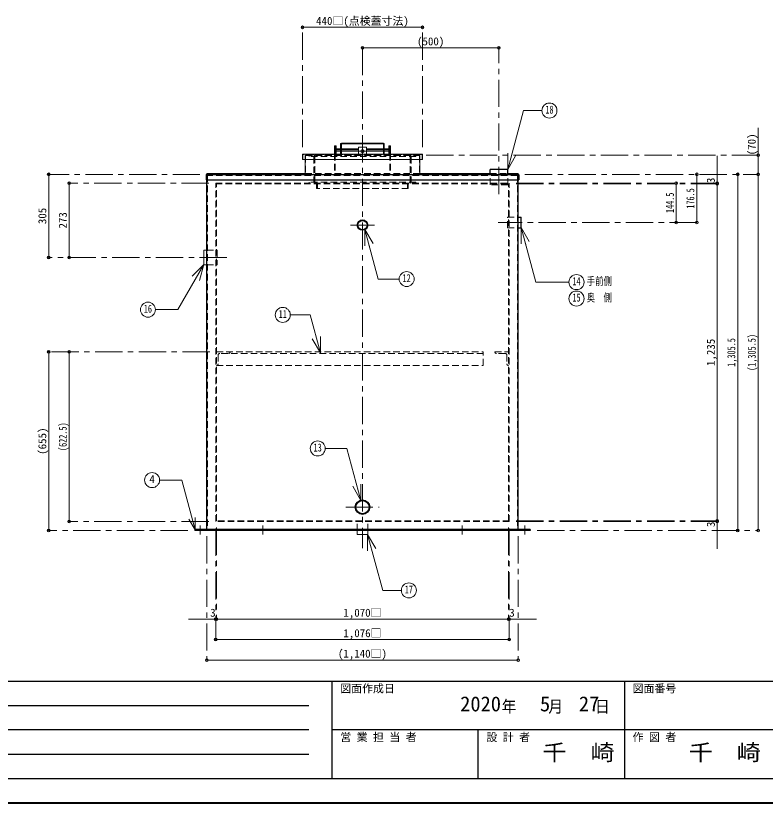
# Model space of a CAD drawing. Units: millimetres at full size, sheet at 1:20. Extents: x -4246 to 3854, y -2716 to 2904.
# Drawn here: x -1466 to 1280, y -2716 to 171 of the extents above; entities that cross this region are included whole.
import ezdxf
from ezdxf.enums import TextEntityAlignment as Align

# ---------------------------------------------------------------- set-up
doc = ezdxf.new("R2010")
doc.units = ezdxf.units.MM
doc.header["$LTSCALE"] = 20
doc.header["$PDMODE"] = 32
doc.header["$PDSIZE"] = 10
doc.linetypes.add('CHAIN1', pattern=[8, 5, -1, 1, -1])
doc.linetypes.add('DASHED1', pattern=[1.8, 1.2, -0.6])
doc.layers.add('0-0', color=4, linetype='Continuous', lineweight=9)
doc.styles.add('ＭＳ ゴシック', font='')
doc.styles.get('ＭＳ ゴシック').set_extended_font_data('MS Gothic')

msp = doc.modelspace()

# ---------------------------------------------------------------- linework, layer by layer
at = {"layer": '0-0'}
for p, q in [((24.4, 128.33), (-415.6, 128.33)), ((304.4, 53.33), (-195.6, 53.33)), ((1254.4, -410.67), (1254.4, -240.67)), ((-298.6, -306.17), (-298.6, -336.17)), ((-295.6, -306.17), (-298.6, -306.17)), ((-292.6, -317.17), (-275.6, -317.17)), ((-272.6, -317.17), (-210.6, -317.17)), ((-180.6, -317.17), (-118.6, -317.17)), ((-115.6, -317.17), (-98.6, -317.17)), ((-92.6, -306.17), (-95.6, -306.17)), ((-92.6, -306.17), (-92.6, -336.17)), ((-292.6, -321.17), (-298.6, -321.17)), ((-292.6, -325.17), (-275.6, -325.17)), ((-272.6, -325.17), (-210.6, -325.17)), ((-180.6, -325.17), (-118.6, -325.17)), ((-115.6, -325.17), (-98.6, -325.17)), ((-92.6, -321.17), (-98.6, -321.17)), ((1104.4, -445.67), (1104.4, -342.67)), ((-1345.6, -715.67), (-1345.6, -410.67)), ((-766.1, -407.67), (-766.1, -410.67)), ((-405.6, -407.67), (-766.1, -407.67)), ((14.4, -407.67), (271.9, -407.67)), ((336.9, -407.67), (374.9, -407.67)), ((374.9, -407.67), (374.9, -410.67)), ((1029.4, -587.17), (1029.4, -410.67)), ((1179.4, -410.67), (1179.4, -1716.17)), ((1254.4, -1716.17), (1254.4, -410.67)), ((-1270.6, -442.67), (-1270.6, -715.67)), ((954.4, -587.17), (954.4, -442.67)), ((1104.4, -1680.67), (1104.4, -445.67)), ((-1345.6, -1061.17), (-1345.6, -1716.17)), ((-1270.6, -1683.67), (-1270.6, -1061.17)), ((1104.4, -1680.67), (1104.4, -1783.67)), ((-730.6, -2041.17), (-833.6, -2041.17)), ((-730.6, -2041.17), (339.4, -2041.17)), ((339.4, -2041.17), (442.4, -2041.17)), ((342.4, -2116.17), (-733.6, -2116.17)), ((374.9, -2191.17), (-766.1, -2191.17))]:
    msp.add_line(p, q, dxfattribs=at)
at = {"layer": '0-0', "linetype": 'CHAIN1'}
for p, q in [((-415.6, -310.67), (-415.6, 128.33)), ((24.4, -310.67), (24.4, 128.33)), ((-195.6, 53.33), (-195.6, -1780.67)), ((304.4, -483.67), (304.4, 53.33)), ((-292.6, -321.17), (-275.6, -321.17)), ((-272.6, -321.17), (-220.41, -321.17)), ((-220.41, -321.17), (-210.6, -321.17)), ((-211.6, -325.67), (-179.6, -325.67)), ((-180.6, -321.17), (-118.6, -321.17)), ((-115.6, -321.17), (-98.6, -321.17)), ((37.9, -340.67), (1254.4, -340.67)), ((-791.1, -410.67), (-1345.6, -410.67)), ((399.9, -410.67), (1254.4, -410.67)), ((-758.6, -442.67), (-1270.6, -442.67)), ((367.4, -442.67), (1104.4, -442.67)), ((367.4, -445.67), (1104.4, -445.67)), ((-151.6, -596.67), (-239.6, -596.67)), ((1029.4, -587.17), (301.4, -587.17)), ((-692.6, -715.67), (-1345.6, -715.67)), ((-755.6, -1061.17), (-1345.6, -1061.17)), ((-257.1, -1630.67), (-134.1, -1630.67)), ((-758.6, -1683.67), (-1270.6, -1683.67)), ((-790.6, -1698.17), (-790.6, -1731.17)), ((-560.6, -1698.17), (-560.6, -1731.17)), ((169.4, -1698.17), (169.4, -1731.17)), ((367.4, -1680.67), (1104.4, -1680.67)), ((367.4, -1683.67), (1104.4, -1683.67)), ((399.4, -1698.17), (399.4, -1731.17)), ((-835.6, -1716.17), (-1345.6, -1716.17)), ((-733.6, -1708.67), (-733.6, -2116.17)), ((-730.6, -1705.67), (-730.6, -2041.17)), ((339.4, -1705.67), (339.4, -2041.17)), ((342.4, -1708.67), (342.4, -2116.17)), ((444.4, -1716.17), (1254.4, -1716.17)), ((-766.1, -1736.67), (-766.1, -2191.17)), ((374.9, -1736.67), (374.9, -2191.17))]:
    msp.add_line(p, q, dxfattribs=at)
at = {"layer": '0-0', "color": 7, "lineweight": 18}
for p, q in [((336.83, -392.77), (394.67, -176.88)), ((462.17, -176.88), (394.67, -176.88)), ((-295.6, -306.17), (-292.6, -306.17)), ((-295.6, -306.17), (-295.6, -336.17)), ((-292.6, -306.17), (-292.6, -336.17)), ((-275.6, -299.17), (-275.6, -336.17)), ((-272.6, -296.17), (-118.6, -296.17)), ((-272.6, -300.67), (-272.6, -336.17)), ((-120.1, -299.17), (-271.1, -299.17)), ((-210.6, -313.67), (-210.6, -336.17)), ((-183.6, -310.67), (-207.6, -310.67)), ((-180.6, -313.67), (-180.6, -336.17)), ((-118.6, -300.67), (-118.6, -336.17)), ((-115.6, -299.17), (-115.6, -336.17)), ((-95.6, -306.17), (-95.6, -336.17)), ((-415.6, -337.67), (-415.6, -356.17)), ((22.9, -336.17), (-414.1, -336.17)), ((24.4, -337.67), (24.4, -356.17)), ((336.83, -392.77), (336.83, -332.77)), ((336.83, -392.77), (366.83, -340.8)), ((24.4, -356.17), (-415.6, -356.17)), ((-405.6, -356.17), (-405.6, -410.67)), ((14.4, -356.17), (14.4, -410.67)), ((385.72, -605.04), (415.72, -657)), ((385.72, -605.04), (385.72, -665.04)), ((385.72, -605.04), (439.55, -805.91)), ((-187.03, -612.35), (-157.03, -664.31)), ((-187.03, -612.35), (-187.03, -672.35)), ((-187.03, -612.35), (-138.25, -794.38)), ((-777.6, -689.17), (-777.6, -742.17)), ((-766.1, -689.17), (-777.6, -689.17)), ((-777.03, -741.58), (-819.46, -784)), ((-777.03, -741.58), (-792.56, -799.53)), ((-766.1, -742.17), (-777.6, -742.17)), ((-61.26, -794.38), (-138.25, -794.38)), ((561.21, -805.91), (439.55, -805.91)), ((-387.17, -925.96), (-460.23, -925.96)), ((-349.79, -1065.48), (-387.17, -925.96)), ((-349.79, -1065.48), (-349.79, -1005.48)), ((-349.79, -1065.48), (-379.79, -1013.52)), ((-201.38, -1605.85), (-231.38, -1553.89)), ((-201.38, -1605.85), (-201.38, -1545.85)), ((-808.91, -1713.67), (-808.91, -1668.67)), ((-808.91, -1713.67), (-831.41, -1674.7)), ((-214.6, -1716.17), (-214.6, -1730.67)), ((-214.6, -1730.67), (-176.6, -1730.67)), ((-176.67, -1730.58), (-146.67, -1782.54)), ((-176.67, -1730.58), (-176.67, -1790.58)), ((-176.67, -1730.58), (-121.65, -1935.91)), ((-176.6, -1716.17), (-176.6, -1730.67)), ((-53.17, -1935.91), (-121.65, -1935.91))]:
    msp.add_line(p, q, dxfattribs=at)
at = {"layer": '0-0', "linetype": 'DASHED1'}
for p, q in [((-298.6, -316.17), (-292.6, -316.17)), ((-292.6, -317.17), (-298.6, -317.17)), ((-92.6, -316.17), (-98.6, -316.17)), ((-98.6, -317.17), (-92.6, -317.17)), ((-414.1, -338.42), (-414.1, -356.17)), ((22.15, -337.67), (-413.35, -337.67)), ((-405.6, -342.17), (-405.6, -356.17)), ((12.9, -340.67), (-404.1, -340.67)), ((-404.1, -342.92), (-404.1, -410.67)), ((-403.35, -342.17), (12.15, -342.17)), ((-400.6, -340.67), (-400.6, -337.67)), ((-390.6, -340.67), (-390.6, -337.67)), ((-390.6, -342.17), (-390.6, -345.17)), ((-0.6, -345.17), (-390.6, -345.17)), ((-385.6, -340.67), (-385.6, -342.17)), ((-370.6, -345.17), (-370.6, -439.67)), ((-292.6, -325.17), (-298.6, -325.17)), ((-298.6, -326.17), (-292.6, -326.17)), ((-298.6, -336.17), (-298.6, -407.67)), ((-295.6, -336.17), (-295.6, -407.67)), ((-214.6, -336.17), (-214.6, -337.67)), ((-210.6, -336.17), (-210.6, -340.67)), ((-180.6, -336.17), (-180.6, -340.67)), ((-176.6, -336.17), (-176.6, -337.67)), ((-98.6, -325.17), (-92.6, -325.17)), ((-92.6, -326.17), (-98.6, -326.17)), ((-95.6, -336.17), (-95.6, -407.67)), ((-92.6, -336.17), (-92.6, -407.67)), ((-20.6, -345.17), (-20.6, -439.67)), ((-5.6, -340.67), (-5.6, -342.17)), ((-0.6, -340.67), (-0.6, -337.67)), ((-0.6, -342.17), (-0.6, -345.17)), ((9.4, -340.67), (9.4, -337.67)), ((12.9, -342.92), (12.9, -410.67)), ((14.4, -342.17), (14.4, -356.17)), ((22.9, -338.42), (22.9, -356.17)), ((-373.6, -346.67), (-373.6, -438.17)), ((-17.6, -346.67), (-17.6, -438.17)), ((-405.6, -407.67), (14.4, -407.67)), ((-385.1, -410.67), (-385.1, -412.67)), ((-6.1, -410.67), (-6.1, -412.67)), ((271.9, -407.67), (336.9, -407.67)), ((-368.6, -442.67), (-368.6, -439.67)), ((-363.6, -447.17), (-363.6, -462.67)), ((-360.6, -445.67), (-360.6, -462.67)), ((-30.6, -445.67), (-30.6, -462.67)), ((-27.6, -447.17), (-27.6, -462.67)), ((-22.6, -442.67), (-22.6, -439.67)), ((-0.6, -439.67), (-0.6, -442.67)), ((-27.6, -462.67), (-363.6, -462.67)), ((400.27, -662.24), (403.33, -667.54)), ((-766.1, -689.17), (-727.6, -689.17)), ((-727.6, -689.17), (-727.6, -742.17)), ((-172.48, -669.55), (-169.42, -674.85)), ((-766.1, -742.17), (-727.6, -742.17)), ((-730.6, -1061.17), (246.9, -1061.17)), ((246.9, -1067.17), (-718.6, -1067.17)), ((289.4, -1061.17), (339.4, -1061.17)), ((327.4, -1067.17), (295.4, -1067.17)), ((-724.6, -1073.17), (-724.6, -1105.17)), ((333.4, -1073.17), (333.4, -1105.17)), ((-214.6, -1716.17), (-214.6, -1680.67)), ((-176.6, -1716.17), (-176.6, -1680.67)), ((-797.6, -1713.17), (-797.6, -1716.17)), ((-783.6, -1713.17), (-783.6, -1716.17)), ((392.4, -1713.17), (392.4, -1716.17)), ((406.4, -1713.17), (406.4, -1716.17))]:
    msp.add_line(p, q, dxfattribs=at)
at = {"layer": '0-0', "color": 5, "lineweight": 25}
for p, q in [((336.9, -392.67), (271.9, -392.67)), ((271.9, -410.67), (271.9, -392.67)), ((336.9, -410.67), (336.9, -392.67)), ((-768.1, -412.67), (-768.1, -430.67)), ((-768.1, -430.67), (376.9, -430.67)), ((-766.1, -410.67), (374.9, -410.67)), ((-766.1, -1711.17), (-766.1, -430.67)), ((374.9, -1711.17), (374.9, -430.67)), ((376.9, -412.67), (376.9, -430.67)), ((374.9, -568.17), (386.4, -568.17)), ((386.4, -606.17), (386.4, -568.17)), ((374.9, -606.17), (386.4, -606.17)), ((-810.6, -1713.17), (-810.6, -1716.17)), ((419.4, -1713.17), (-810.6, -1713.17)), ((419.4, -1716.17), (-810.6, -1716.17)), ((419.4, -1713.17), (419.4, -1716.17))]:
    msp.add_line(p, q, dxfattribs=at)
at = {"layer": '0-0', "color": 7, "linetype": 'DASHED1', "lineweight": 18}
for p, q in [((-766.1, -413.67), (-766.1, -430.67)), ((373.9, -412.67), (-765.1, -412.67)), ((-764.1, -415.67), (-764.1, -1710.17)), ((371.9, -414.67), (-763.1, -414.67)), ((-746.1, -412.67), (-746.1, -414.67)), ((271.9, -448.67), (271.9, -410.67)), ((336.9, -448.67), (336.9, -410.67)), ((354.9, -412.67), (354.9, -414.67)), ((372.9, -415.67), (372.9, -1710.17)), ((374.9, -413.67), (374.9, -430.67)), ((-733.6, -445.67), (342.4, -445.67)), ((-730.6, -1680.67), (-730.6, -445.67)), ((336.9, -448.67), (271.9, -448.67)), ((339.4, -1680.67), (339.4, -445.67)), ((342.4, -1683.67), (342.4, -442.67)), ((336.4, -568.17), (374.9, -568.17)), ((336.4, -606.17), (336.4, -568.17)), ((336.4, -606.17), (374.9, -606.17)), ((342.4, -1680.67), (-733.6, -1680.67)), ((342.4, -1683.67), (-733.6, -1683.67)), ((371.9, -1711.17), (-763.35, -1711.17)), ((-746.1, -1711.17), (-746.1, -1713.17)), ((-567.6, -1713.17), (-567.6, -1716.17)), ((-553.6, -1713.17), (-553.6, -1716.17)), ((162.4, -1713.17), (162.4, -1716.17)), ((176.4, -1713.17), (176.4, -1716.17)), ((354.9, -1711.17), (354.9, -1713.17))]:
    msp.add_line(p, q, dxfattribs=at)
at = {"layer": '0-0', "color": 6, "lineweight": 25}
for p, q in [((-4155.6, -2269.03), (3764.4, -2269.03)), ((-307.03, -2626.17), (-307.03, -2269.03)), ((764.4, -2269.03), (764.4, -2626.17)), ((-2249.89, -2358.32), (-392.75, -2358.32)), ((-392.75, -2447.6), (-2249.89, -2447.6)), ((3764.4, -2447.6), (-307.03, -2447.6)), ((228.68, -2626.17), (228.68, -2447.6)), ((-392.75, -2536.89), (-2249.89, -2536.89)), ((3764.4, -2626.17), (-4155.6, -2626.17))]:
    msp.add_line(p, q, dxfattribs=at)
at = {"layer": '0-0', "color": 1, "lineweight": 40}
msp.add_line((3854.4, -2716.17), (-4245.6, -2716.17), dxfattribs=at)
at = {"layer": '0-0', "color": 7, "lineweight": 18}
for points in [[(-95.6, -306.17), (-98.6, -306.17), (-98.6, -336.17)], [(-777.03, -741.58), (-872.37, -906.71), (-954.45, -906.71)], [(-201.38, -1605.85), (-252.39, -1415.5), (-332.2, -1415.5)], [(-808.91, -1713.67), (-857.72, -1531.51), (-939.13, -1531.51)]]:
    msp.add_lwpolyline(points, dxfattribs=at)
at = {"layer": '0-0', "color": 7, "linetype": 'DASHED1', "lineweight": 18}
msp.add_lwpolyline([(-733.6, -1683.67), (-733.6, -442.67), (342.4, -442.67)], dxfattribs=at)
at = {"layer": '0-0', "linetype": 'DASHED1'}
for points in [[(-0.6, -439.67), (-390.6, -439.67), (-390.6, -442.67)], [(-730.6, -1111.17), (246.9, -1111.17), (246.9, -1061.17)]]:
    msp.add_lwpolyline(points, dxfattribs=at)
at = {"layer": '0-0', "color": 7, "lineweight": 18}
for centre, radius in [((489.67, -176.88), 27.5), ((-195.6, -325.67), 6), ((-33.76, -794.38), 27.5), ((588.71, -805.91), 27.5), ((588.71, -865.91), 27.5), ((-981.95, -906.71), 27.5), ((-487.73, -925.96), 27.5), ((-359.7, -1415.5), 27.5), ((-966.63, -1531.51), 27.5), ((-25.67, -1935.91), 27.5)]:
    msp.add_circle(centre, radius, dxfattribs=at)
at = {"layer": '0-0', "color": 5, "lineweight": 25}
for centre, radius in [((-195.6, -596.67), 19), ((-195.6, -596.67), 17), ((-195.6, -1630.67), 26.5), ((-195.6, -1630.67), 24.3)]:
    msp.add_circle(centre, radius, dxfattribs=at)
at = {"layer": '0-0', "color": 7, "lineweight": 18}
for centre, radius, start, end in [((-272.6, -299.17), 3, 90, 180), ((-271.1, -300.67), 1.5, 90, 180), ((-207.6, -313.67), 3, 90, 180), ((-183.6, -313.67), 3, 0, 90), ((-120.1, -300.67), 1.5, 0, 90), ((-118.6, -299.17), 3, 0, 90), ((-414.1, -337.67), 1.5, 90, 180), ((22.9, -337.67), 1.5, 0, 90)]:
    msp.add_arc(centre, radius, start, end, dxfattribs=at)
at = {"layer": '0-0', "linetype": 'DASHED1'}
for centre, radius, start, end in [((-413.35, -338.42), 0.75, 90, 180), ((-404.1, -342.17), 1.5, 90, 180), ((-403.35, -342.92), 0.75, 90, 180), ((-375.1, -346.67), 1.5, 0, 90), ((-373.6, -345.17), 3, 0, 90), ((-17.6, -345.17), 3, 90, 180), ((-16.1, -346.67), 1.5, 90, 180), ((12.15, -342.92), 0.75, 0, 90), ((12.9, -342.17), 1.5, 0, 90), ((22.15, -338.42), 0.75, 0, 90), ((-375.1, -438.17), 1.5, 270, 0), ((-373.6, -439.67), 3, 270, 0), ((-365.1, -447.17), 1.5, 0, 90), ((-363.6, -445.67), 3, 0, 90), ((-27.6, -445.67), 3, 90, 180), ((-26.1, -447.17), 1.5, 90, 180), ((-17.6, -439.67), 3, 180, 270), ((-16.1, -438.17), 1.5, 180, 270), ((-718.6, -1073.17), 6, 90, 180), ((-686.6, -1061.17), 6, 270, 0), ((295.4, -1061.17), 6, 180, 270), ((327.4, -1073.17), 6, 0, 90), ((-730.6, -1105.17), 6, 270, 0), ((339.4, -1105.17), 6, 180, 270)]:
    msp.add_arc(centre, radius, start, end, dxfattribs=at)
at = {"layer": '0-0', "color": 5, "lineweight": 25}
for centre, start, end in [((-766.1, -412.67), 90, 180), ((374.9, -412.67), 0, 90), ((-764.1, -1711.17), 180, 270), ((372.9, -1711.17), 270, 0)]:
    msp.add_arc(centre, 2, start, end, dxfattribs=at)
at = {"layer": '0-0', "color": 7, "linetype": 'DASHED1', "lineweight": 18}
for centre, radius, start, end in [((-765.1, -413.67), 1, 90, 180), ((-764.1, -414.67), 2, 90, 180), ((-763.1, -415.67), 1, 90, 180), ((371.9, -415.67), 1, 0, 90), ((372.9, -414.67), 2, 0, 90), ((373.9, -413.67), 1, 0, 90), ((-763.1, -1710.17), 1, 180, 270), ((371.9, -1710.17), 1, 270, 0)]:
    msp.add_arc(centre, radius, start, end, dxfattribs=at)
at = {"layer": '0-0', "color": 1}
for p in [(-415.6, 128.33), (24.4, 128.33), (-195.6, 53.33), (304.4, 53.33), (1254.4, -340.67), (-1345.6, -410.67), (1029.4, -410.67), (1179.4, -410.67), (1254.4, -410.67), (-1270.6, -442.67), (954.4, -442.67), (1104.4, -442.67), (1104.4, -445.67), (954.4, -587.17), (1029.4, -587.17), (-1345.6, -715.67), (-1270.6, -715.67), (-1345.6, -1061.17), (-1270.6, -1061.17), (-1270.6, -1683.67), (1104.4, -1680.67), (1104.4, -1683.67), (-1345.6, -1716.17), (1179.4, -1716.17), (1254.4, -1716.17), (-733.6, -2041.17), (-730.6, -2041.17), (339.4, -2041.17), (342.4, -2041.17), (-733.6, -2116.17), (342.4, -2116.17), (-766.1, -2191.17), (374.9, -2191.17)]:
    msp.add_point(p, dxfattribs=at)

# ---------------------------------------------------------------- texts
at = {"layer": '0-0', "color": 7, "style": 'ＭＳ ゴシック'}
for s, height, p in [('440□(点検蓋寸法)', 29.33, (-365.6, 128.33)), ('(500)', 29.33, (4.4, 53.33)), ('4', 29.33, (-976.63, -1551.51)), ('3', 29.33, (-753.6, -2041.17)), ('1,070□', 29.33, (-265.6, -2041.17)), ('3', 29.33, (342.4, -2041.17)), ('1,076□', 29.33, (-265.6, -2116.17)), ('(1,140□)', 29.33, (-285.6, -2191.17)), ('図面作成日', 29.33, (-277.03, -2319.03)), ('図面番号', 29.33, (794.4, -2319.03)), ('2020', 54.99, (162.4, -2395.82)), ('5', 54.99, (454.9, -2395.82)), ('27', 54.99, (597.4, -2395.82)), ('営 業 担 当 者', 29.33, (-277.03, -2497.6)), ('設 計 者', 29.33, (258.68, -2497.6)), ('作 図 者', 29.33, (794.4, -2497.6))]:
    msp.add_text(s, height=height, dxfattribs=at).set_placement(p, align=Align.BOTTOM_LEFT)
for s, height, width, p in [('18', 29.33, 0.75, (474.67, -196.88)), ('12', 29.33, 0.75, (-48.76, -814.38)), ('14', 29.33, 0.75, (573.71, -825.91)), ('手前側', 29.33, 0.75, (626.21, -825.91)), ('15', 29.33, 0.75, (573.71, -885.91)), ('奥\u3000側', 29.33, 0.75, (626.21, -885.91)), ('16', 29.33, 0.75, (-996.95, -926.71)), ('11', 29.33, 0.75, (-502.73, -945.96)), ('13', 29.33, 0.75, (-374.7, -1435.5)), ('17', 29.33, 0.75, (-40.67, -1955.91)), ('千\u3000崎', 58.65, 1.1, (464.4, -2576.89)), ('千\u3000崎', 58.65, 1.1, (1000.11, -2576.89))]:
    msp.add_text(s, height=height, dxfattribs=dict(at, width=width)).set_placement(p, align=Align.BOTTOM_LEFT)
for s, p in [('(70)', (1254.4, -340.67)), ('3', (1104.4, -442.67)), ('305', (-1345.6, -593.17)), ('273', (-1270.6, -609.17)), ('1,235', (1104.4, -1113.17)), ('(655)', (-1345.6, -1438.67)), ('3', (1104.4, -1703.67))]:
    msp.add_text(s, height=29.33, rotation=90, dxfattribs=at).set_placement(p, align=Align.BOTTOM_LEFT)
at = {"layer": '0-0', "color": 7, "style": 'ＭＳ ゴシック', "width": 0.75}
for s, p in [('144.5', (954.4, -552.42)), ('176.5', (1029.4, -536.42)), ('(1,305.5)', (1254.4, -1130.92)), ('1,305.5', (1179.4, -1115.92)), ('(622.5)', (-1270.6, -1424.92))]:
    msp.add_text(s, height=29.33, rotation=90, dxfattribs=at).set_placement(p, align=Align.BOTTOM_LEFT)
at = {"layer": '0-0', "color": 7, "insert": (314.4, -2388.32), "char_height": 43.99, "attachment_point": 7, "style": 'ＭＳ ゴシック'}
msp.add_mtext('\\T1.27;\\W0.9;年\\~\\~\\~月\\~\\~\\~日', dxfattribs=at)

doc.saveas('drawing.dxf')
